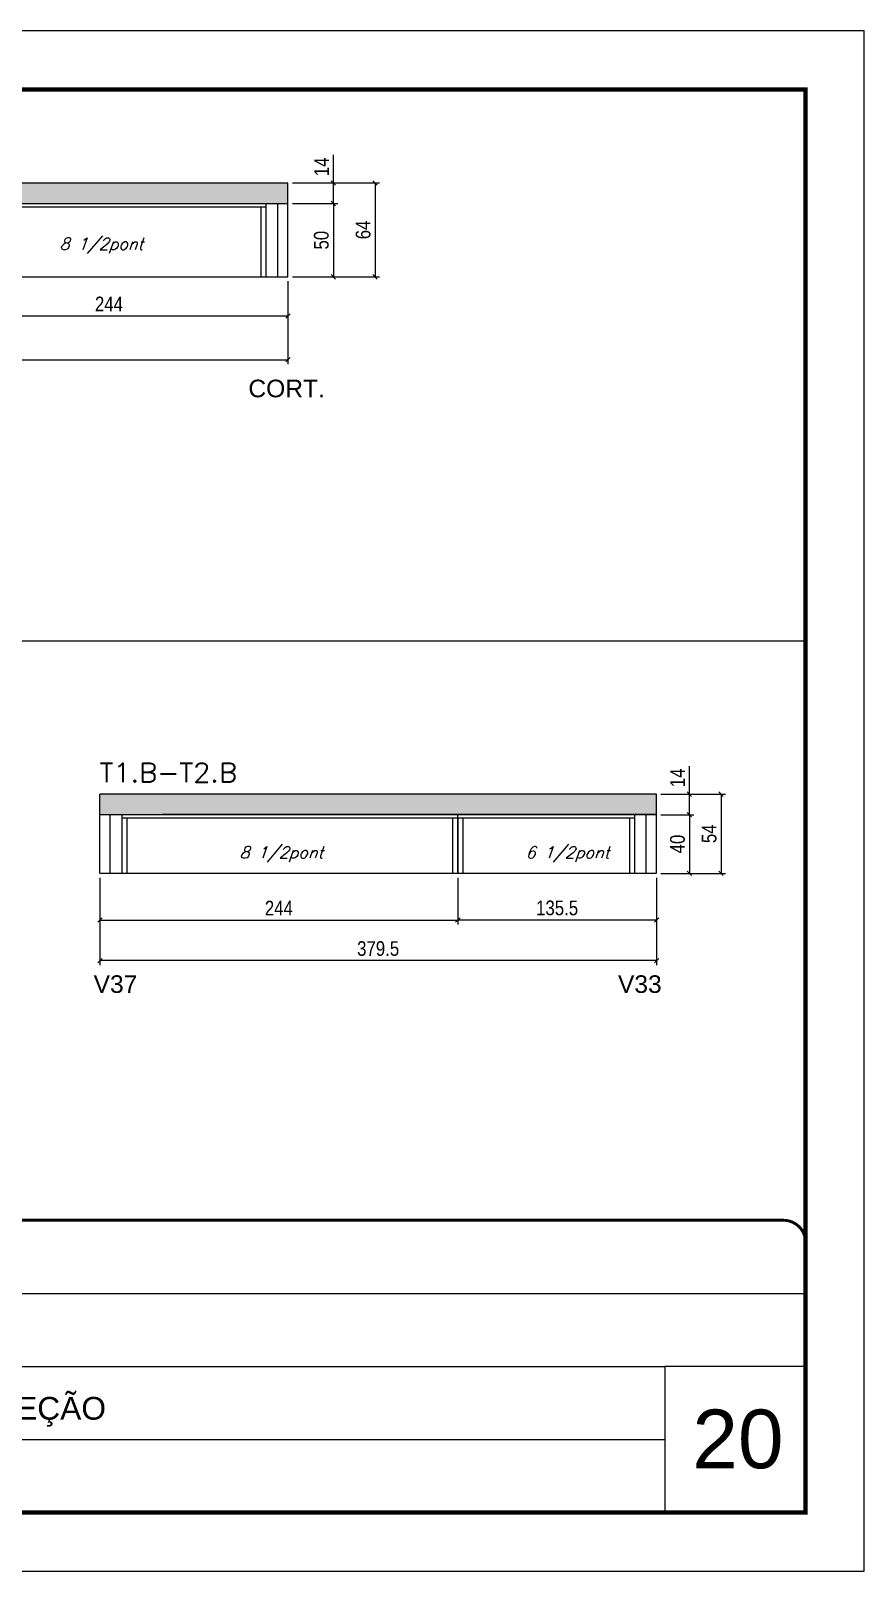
# Model space of a CAD drawing. Header units: millimetres. Extents: x 2921 to 9246, y 316 to 11751.
# Drawn here: x 8593 to 9161, y 4910 to 5960 of the extents above; entities that cross this region are included whole.
import ezdxf

# ---------------------------------------------------------------- set-up
doc = ezdxf.new("R2010")
doc.units = ezdxf.units.MM
doc.linetypes.add('CONTINUO', pattern=[0])
doc.linetypes.add('DASHED', pattern=[0.75, 0.5, -0.25])
for name, color, linetype in [('1', 3, 'Continuous'), ('5', 5, 'Continuous'), ('8', 8, 'Continuous'), ('COTA', 241, 'Continuous'), ('Painéis', 200, 'Continuous'), ('SARR_2.2x7', 40, 'Continuous'), ('SARR_3.5x7', 81, 'Continuous'), ('texto', 7, 'Continuous')]:
    doc.layers.add(name, color=color, linetype=linetype)
for name, color, linetype, lineweight in [('CARIMBO', 255, 'Continuous', 9), ('Folhas', 255, 'Continuous', 9), ('SARRAFO DE PRESSAO', 251, 'DASHED', 9), ('Texto Seção', 7, 'Continuous', 15)]:
    doc.layers.add(name, color=color, linetype=linetype, lineweight=lineweight)
doc.styles.add('arial', font='arial.ttf')
doc.styles.add('COTA TECNICA', font='techl___.ttf', dxfattribs={"height": 10})
doc.styles.add('COTA TECNICA-50', font='techl___.ttf', dxfattribs={"height": 10})
doc.styles.add('REGUA-120', font='ROMANS.shx', dxfattribs={"height": 15})
doc.styles.add('Romans', font='romans.shx')
doc.styles.get("Standard").update_dxf_attribs({"font": 'arial.ttf'})
doc.dimstyles.new('COTA PAINEL-50', dxfattribs={"dimtxt": 10, "dimasz": 3, "dimexe": 3, "dimexo": 3, "dimgap": 3, "dimtad": 1, "dimdec": 1, "dimzin": 12, "dimdsep": 46, "dimtxsty": 'COTA TECNICA-50', "dimblk1": 'OBLIQUE', "dimblk2": 'OBLIQUE', "dimsah": 1, "dimcen": 0.9, "dimclrd": 4, "dimclre": 4, "dimclrt": 240, "dimadec": 1, "dimazin": 3, "dimtfac": 1, "dimtdec": 1, "dimtmove": 0, "dimatfit": 3, "dimfxl": 1, "dimtolj": 1, "dimtzin": 12, "dimarcsym": 0})
doc.dimstyles.new('PAINEL', dxfattribs={"dimtxt": 10, "dimasz": 3, "dimexe": 3, "dimexo": 3, "dimgap": 3, "dimtad": 1, "dimdec": 1, "dimzin": 12, "dimdsep": 46, "dimtxsty": 'COTA TECNICA', "dimblk1": 'OBLIQUE', "dimblk2": 'OBLIQUE', "dimsah": 1, "dimcen": 0.9, "dimclrd": 4, "dimclre": 4, "dimclrt": 240, "dimadec": 1, "dimazin": 3, "dimtfac": 1, "dimtdec": 1, "dimtmove": 0, "dimatfit": 3, "dimfxl": 1, "dimtolj": 1, "dimtzin": 12, "dimarcsym": 0})

# ---------------------------------------------------------------- blocks, each defined once
blk = doc.blocks.new('9999999999')
at = {"color": 30, "linetype": 'CONTINUO'}
for p, q in [((98564.6, 34379.6), (99584, 34379.6)), ((98564.6, 34329.8), (99488, 34329.8)), ((99584, 34329.8), (99488, 34329.8)), ((99488, 34329.8), (99488, 34230.2)), ((98564.6, 34280), (99488, 34280))]:
    blk.add_line(p, q, dxfattribs=at)
at = {"color": 30, "linetype": 'CONTINUO', "const_width": 2}
blk.add_lwpolyline([(99584, 34230.2), (99584, 34414.4, 0.414214), (99569, 34429.4), (98229, 34429.4, 0.414214), (98214, 34414.4), (98214, 34245.2, 0.414214), (98229, 34230.2), (99584, 34230.2)], format="xyb", dxfattribs=at)
at = {"layer": 'Folhas'}
blk.add_lwpolyline([(98139, 34190.2), (99624, 34190.2), (99624, 35240.2), (98139, 35240.2)], close=True, dxfattribs=at)
at = {"layer": 'Folhas', "color": 30, "const_width": 3}
blk.add_lwpolyline([(98214, 34230.2), (99584, 34230.2), (99584, 35200.2), (98214, 35200.2)], close=True, dxfattribs=at)
at = {"color": 7, "linetype": 'Continuous', "ltscale": 5, "style": 'arial'}
blk.add_text('1° SUBSOLO - PROJEÇÃO', height=15.483, dxfattribs=at).set_placement((98837.7, 34293.5))
blk = doc.blocks.new('_Oblique')
at = {"layer": '1', "color": 0, "lineweight": -2}
blk.add_line((-0.5, -0.5), (0.5, 0.5), dxfattribs=at)
blk = doc.blocks.new('*D150')
at = {"layer": 'COTA', "color": 4, "linetype": 'ByBlock', "lineweight": -2, "transparency": 16777216}
for p, q in [((8640.1, 5382.9), (8640.1, 5351.1)), ((8884.1, 5382.9), (8884.1, 5351.1)), ((8640.1, 5354.1), (8884.1, 5354.1))]:
    blk.add_line(p, q, dxfattribs=at)
at = {"layer": 'Defpoints', "color": 0, "linetype": 'ByBlock', "transparency": 16777216}
for p in [(8640.1, 5385.9), (8884.1, 5385.9), (8884.1, 5354.1)]:
    blk.add_point(p, dxfattribs=at)
at = {"layer": 'COTA', "color": 4, "linetype": 'ByBlock', "lineweight": -2, "transparency": 16777216, "xscale": 3, "yscale": 3, "zscale": 3, "rotation": 180}
blk.add_blockref('_Oblique', (8640.1, 5354.1), dxfattribs=at)
at = {"layer": 'COTA', "color": 4, "linetype": 'ByBlock', "lineweight": -2, "transparency": 16777216, "xscale": 3, "yscale": 3, "zscale": 3}
blk.add_blockref('_Oblique', (8884.1, 5354.1), dxfattribs=at)
at = {"layer": 'COTA', "color": 240, "linetype": 'ByBlock', "transparency": 16777216, "insert": (8762.1, 5362.2), "char_height": 10, "width": 165.595, "attachment_point": 5, "style": 'COTA TECNICA'}
blk.add_mtext('\\A1;244 ', dxfattribs=at)
blk = doc.blocks.new('*D151')
at = {"layer": 'COTA', "color": 4, "lineweight": -2, "transparency": 16777216}
for p, q in [((8884.1, 5382.9), (8884.1, 5351.1)), ((9019.6, 5382.9), (9019.6, 5351.1)), ((9019.6, 5354.1), (8884.1, 5354.1))]:
    blk.add_line(p, q, dxfattribs=at)
at = {"layer": 'Defpoints', "color": 0, "transparency": 16777216}
for p in [(8884.1, 5385.9), (9019.6, 5385.9), (8884.1, 5354.1)]:
    blk.add_point(p, dxfattribs=at)
at = {"layer": 'COTA', "color": 4, "lineweight": -2, "transparency": 16777216, "xscale": 3, "yscale": 3, "zscale": 3, "rotation": 180}
blk.add_blockref('_Oblique', (8884.1, 5354.1), dxfattribs=at)
at = {"layer": 'COTA', "color": 4, "lineweight": -2, "transparency": 16777216, "xscale": 3, "yscale": 3, "zscale": 3}
blk.add_blockref('_Oblique', (9019.6, 5354.1), dxfattribs=at)
at = {"layer": 'COTA', "color": 240, "transparency": 16777216, "insert": (8951.8, 5362.3), "char_height": 10, "attachment_point": 5, "style": 'COTA TECNICA'}
blk.add_mtext('\\A1;135.5', dxfattribs=at)
blk = doc.blocks.new('*D152')
at = {"layer": 'Defpoints', "color": 0, "transparency": 16777216}
for p in [(9019.6, 5385.9), (8640.1, 5354.1), (8640.1, 5326.4)]:
    blk.add_point(p, dxfattribs=at)
at = {"layer": 'Painéis', "color": 4, "lineweight": -2, "transparency": 16777216}
for p, q in [((9019.6, 5382.9), (9019.6, 5323.4)), ((8640.1, 5351.1), (8640.1, 5323.4)), ((9019.6, 5326.4), (8640.1, 5326.4))]:
    blk.add_line(p, q, dxfattribs=at)
at = {"layer": 'Painéis', "color": 4, "lineweight": -2, "transparency": 16777216, "xscale": 3, "yscale": 3, "zscale": 3, "rotation": 180}
blk.add_blockref('_Oblique', (8640.1, 5326.4), dxfattribs=at)
at = {"layer": 'Painéis', "color": 4, "lineweight": -2, "transparency": 16777216, "xscale": 3, "yscale": 3, "zscale": 3}
blk.add_blockref('_Oblique', (9019.6, 5326.4), dxfattribs=at)
at = {"layer": 'Painéis', "color": 240, "lineweight": 5, "transparency": 16777216, "insert": (8829.8, 5334.6), "char_height": 10, "attachment_point": 5, "style": 'COTA TECNICA'}
blk.add_mtext('\\A1;379.5', dxfattribs=at)
blk = doc.blocks.new('*D153')
at = {"layer": 'COTA', "color": 4, "lineweight": -2, "transparency": 16777216}
for p, q in [((9022.6, 5425.9), (9045, 5425.9)), ((9042, 5425.9), (9042, 5385.9)), ((9022.6, 5385.9), (9045, 5385.9))]:
    blk.add_line(p, q, dxfattribs=at)
at = {"layer": 'Defpoints', "color": 0, "transparency": 16777216}
for p in [(9019.6, 5425.9), (9019.6, 5385.9), (9042, 5385.9)]:
    blk.add_point(p, dxfattribs=at)
at = {"layer": 'COTA', "color": 4, "lineweight": -2, "transparency": 16777216, "xscale": 3, "yscale": 3, "zscale": 3}
for p, rotation in [((9042, 5425.9), 90), ((9042, 5385.9), 270)]:
    blk.add_blockref('_Oblique', p, dxfattribs=dict(at, rotation=rotation))
at = {"layer": 'COTA', "color": 240, "transparency": 16777216, "insert": (9033.9, 5405.9), "char_height": 10, "attachment_point": 5, "rotation": 90, "style": 'COTA TECNICA-50'}
blk.add_mtext('\\A1;40', dxfattribs=at)
blk = doc.blocks.new('*D154')
at = {"layer": 'COTA', "color": 4, "lineweight": -2, "transparency": 16777216}
for p, q in [((9042, 5439.9), (9042, 5459)), ((9022.6, 5439.9), (9045, 5439.9)), ((9042, 5425.9), (9042, 5439.9)), ((9022.6, 5425.9), (9045, 5425.9))]:
    blk.add_line(p, q, dxfattribs=at)
at = {"layer": 'Defpoints', "color": 0, "transparency": 16777216}
for p in [(9019.6, 5439.9), (9042, 5439.9), (9019.6, 5425.9)]:
    blk.add_point(p, dxfattribs=at)
at = {"layer": 'COTA', "color": 4, "lineweight": -2, "transparency": 16777216, "xscale": 3, "yscale": 3, "zscale": 3}
for p, rotation in [((9042, 5439.9), 90), ((9042, 5425.9), 270)]:
    blk.add_blockref('_Oblique', p, dxfattribs=dict(at, rotation=rotation))
at = {"layer": 'COTA', "color": 240, "transparency": 16777216, "insert": (9033.9, 5451), "char_height": 10, "attachment_point": 5, "rotation": 90, "style": 'COTA TECNICA-50'}
blk.add_mtext('\\A1;14', dxfattribs=at)
blk = doc.blocks.new('*D155')
at = {"layer": 'COTA', "color": 4, "lineweight": -2, "transparency": 16777216}
for p, q in [((9022.6, 5439.9), (9066.6, 5439.9)), ((9063.6, 5439.9), (9063.6, 5385.9)), ((9022.6, 5385.9), (9066.6, 5385.9))]:
    blk.add_line(p, q, dxfattribs=at)
at = {"layer": 'Defpoints', "color": 0, "transparency": 16777216}
for p in [(9019.6, 5439.9), (9019.6, 5385.9), (9063.6, 5385.9)]:
    blk.add_point(p, dxfattribs=at)
at = {"layer": 'COTA', "color": 4, "lineweight": -2, "transparency": 16777216, "xscale": 3, "yscale": 3, "zscale": 3}
for p, rotation in [((9063.6, 5439.9), 90), ((9063.6, 5385.9), 270)]:
    blk.add_blockref('_Oblique', p, dxfattribs=dict(at, rotation=rotation))
at = {"layer": 'COTA', "color": 240, "transparency": 16777216, "insert": (9055.5, 5412.9), "char_height": 10, "attachment_point": 5, "rotation": 90, "style": 'COTA TECNICA-50'}
blk.add_mtext('\\A1;54', dxfattribs=at)
blk = doc.blocks.new('*D218')
at = {"layer": 'COTA', "color": 4, "linetype": 'ByBlock', "lineweight": -2, "transparency": 16777216}
for p, q in [((8524.3, 5789.5), (8524.3, 5762.9)), ((8768.3, 5789.5), (8768.3, 5762.9)), ((8524.3, 5765.9), (8768.3, 5765.9))]:
    blk.add_line(p, q, dxfattribs=at)
at = {"layer": 'Defpoints', "color": 0, "linetype": 'ByBlock', "transparency": 16777216}
for p in [(8524.3, 5792.5), (8768.3, 5792.5), (8768.3, 5765.9)]:
    blk.add_point(p, dxfattribs=at)
at = {"layer": 'COTA', "color": 4, "linetype": 'ByBlock', "lineweight": -2, "transparency": 16777216, "xscale": 3, "yscale": 3, "zscale": 3, "rotation": 180}
blk.add_blockref('_Oblique', (8524.3, 5765.9), dxfattribs=at)
at = {"layer": 'COTA', "color": 4, "linetype": 'ByBlock', "lineweight": -2, "transparency": 16777216, "xscale": 3, "yscale": 3, "zscale": 3}
blk.add_blockref('_Oblique', (8768.3, 5765.9), dxfattribs=at)
at = {"layer": 'COTA', "color": 240, "linetype": 'ByBlock', "transparency": 16777216, "insert": (8646.3, 5774), "char_height": 10, "width": 210.731, "attachment_point": 5, "style": 'COTA TECNICA'}
blk.add_mtext('\\A1;244', dxfattribs=at)
blk = doc.blocks.new('*D928')
at = {"layer": 'COTA', "color": 4, "linetype": 'ByBlock', "lineweight": -2, "transparency": 16777216}
for p, q in [((8220.3, 5789.5), (8220.3, 5733)), ((8768.3, 5789.5), (8768.3, 5733)), ((8220.3, 5736), (8768.3, 5736))]:
    blk.add_line(p, q, dxfattribs=at)
at = {"layer": 'Defpoints', "color": 0, "linetype": 'ByBlock', "transparency": 16777216}
for p in [(8220.3, 5792.5), (8768.3, 5792.5), (8768.3, 5736)]:
    blk.add_point(p, dxfattribs=at)
at = {"layer": 'COTA', "color": 4, "linetype": 'ByBlock', "lineweight": -2, "transparency": 16777216, "xscale": 3, "yscale": 3, "zscale": 3, "rotation": 180}
blk.add_blockref('_Oblique', (8220.3, 5736), dxfattribs=at)
at = {"layer": 'COTA', "color": 4, "linetype": 'ByBlock', "lineweight": -2, "transparency": 16777216, "xscale": 3, "yscale": 3, "zscale": 3}
blk.add_blockref('_Oblique', (8768.3, 5736), dxfattribs=at)
at = {"layer": 'COTA', "color": 240, "linetype": 'ByBlock', "transparency": 16777216, "insert": (8494.3, 5744.2), "char_height": 10, "attachment_point": 5, "style": 'COTA TECNICA'}
blk.add_mtext('\\A1;548', dxfattribs=at)
blk = doc.blocks.new('*D220')
at = {"layer": 'Defpoints', "color": 0, "transparency": 16777216}
for p in [(8768.3, 5842.5), (8768.3, 5792.5), (8799.3, 5792.5)]:
    blk.add_point(p, dxfattribs=at)
at = {"layer": 'Painéis', "color": 4, "lineweight": -2, "transparency": 16777216}
for p, q in [((8771.3, 5842.5), (8802.3, 5842.5)), ((8799.3, 5842.5), (8799.3, 5792.5)), ((8771.3, 5792.5), (8802.3, 5792.5))]:
    blk.add_line(p, q, dxfattribs=at)
at = {"layer": 'Painéis', "color": 4, "lineweight": -2, "transparency": 16777216, "xscale": 3, "yscale": 3, "zscale": 3}
for p, rotation in [((8799.3, 5842.5), 90), ((8799.3, 5792.5), 270)]:
    blk.add_blockref('_Oblique', p, dxfattribs=dict(at, rotation=rotation))
at = {"layer": 'Painéis', "color": 240, "lineweight": 5, "transparency": 16777216, "insert": (8791.1, 5817.5), "char_height": 10, "attachment_point": 5, "rotation": 90, "style": 'COTA TECNICA'}
blk.add_mtext('\\A1;50', dxfattribs=at)
blk = doc.blocks.new('*D221')
at = {"layer": 'Defpoints', "color": 0, "transparency": 16777216}
for p in [(8768.3, 5856.5), (8799.3, 5856.5), (8768.3, 5842.5)]:
    blk.add_point(p, dxfattribs=at)
at = {"layer": 'Painéis', "color": 4, "lineweight": -2, "transparency": 16777216}
for p, q in [((8799.3, 5856.5), (8799.3, 5875.6)), ((8771.3, 5856.5), (8802.3, 5856.5)), ((8799.3, 5842.5), (8799.3, 5856.5)), ((8771.3, 5842.5), (8802.3, 5842.5))]:
    blk.add_line(p, q, dxfattribs=at)
at = {"layer": 'Painéis', "color": 4, "lineweight": -2, "transparency": 16777216, "xscale": 3, "yscale": 3, "zscale": 3}
for p, rotation in [((8799.3, 5856.5), 90), ((8799.3, 5842.5), 270)]:
    blk.add_blockref('_Oblique', p, dxfattribs=dict(at, rotation=rotation))
at = {"layer": 'Painéis', "color": 240, "lineweight": 5, "transparency": 16777216, "insert": (8791.2, 5867.5), "char_height": 10, "attachment_point": 5, "rotation": 90, "style": 'COTA TECNICA'}
blk.add_mtext('\\A1;14', dxfattribs=at)
blk = doc.blocks.new('*D222')
at = {"layer": 'Defpoints', "color": 0, "transparency": 16777216}
for p in [(8768.3, 5856.5), (8768.3, 5792.5), (8827.7, 5792.5)]:
    blk.add_point(p, dxfattribs=at)
at = {"layer": 'Painéis', "color": 4, "lineweight": -2, "transparency": 16777216}
for p, q in [((8771.3, 5856.5), (8830.7, 5856.5)), ((8827.7, 5856.5), (8827.7, 5792.5)), ((8771.3, 5792.5), (8830.7, 5792.5))]:
    blk.add_line(p, q, dxfattribs=at)
at = {"layer": 'Painéis', "color": 4, "lineweight": -2, "transparency": 16777216, "xscale": 3, "yscale": 3, "zscale": 3}
for p, rotation in [((8827.7, 5856.5), 90), ((8827.7, 5792.5), 270)]:
    blk.add_blockref('_Oblique', p, dxfattribs=dict(at, rotation=rotation))
at = {"layer": 'Painéis', "color": 240, "lineweight": 5, "transparency": 16777216, "insert": (8819.6, 5824.5), "char_height": 10, "attachment_point": 5, "rotation": 90, "style": 'COTA TECNICA'}
blk.add_mtext('\\A1;64', dxfattribs=at)

msp = doc.modelspace()

# ---------------------------------------------------------------- hatches: boundary and pattern name
at = {"layer": 'COTA', "linetype": 'ByBlock'}
h = msp.add_hatch(dxfattribs=at)
h.set_pattern_fill('AR-CONC', color=256, scale=0.03)
h.set_pattern_definition([(50, (-123489.1447, -28041.4907), (5.46554007, -0.47817257), [0.5715, -6.2865]), (355, (-123489.145, -28041.4907), (-1.05730264, 5.73170536), [0.4572, -5.02921753]), (100.4514447, (-123488.6893, -28041.5305), (4.40823741, 5.25353256), [0.48570026, -5.34270734]), (46.1842, (-123489.145, -28039.967), (8.13237123, -1.26126984), [0.85725, -9.42975]), (96.6355576, (-123488.467, -28040.072), (7.122124, 7.42278374), [0.7285507, -8.01406824]), (351.184151, (-123489.145, -28039.967), (7.122124, 7.42278374), [0.685799, -7.54379196]), (21, (-123488.3827, -28040.3477), (4.54843174, -3.06795595), [0.5715, -6.2865]), (326, (-123488.383, -28040.3477), (1.85406085, 5.52563898), [0.4572, -5.0292]), (71.451445, (-123488.0037, -28040.6034), (6.40249258, 2.45768307), [0.48570026, -5.34269813]), (37.5, (-123489.1447, -28041.4907), (0.092658098, 2.536651166), [0, -4.96824, 0, -5.1054, 0, -5.04825]), (7.5, (-123489.1447, -28041.4907), (2.004589875, 3.005417245), [0, -2.91084, 0, -4.85394, 0, -1.92405]), (327.5, (-123490.844, -28041.4907), (4.067717855, -0.17186232), [0, -1.905, 0, -5.9436, 0, -7.8867]), (317.5, (-123491.606, -28041.4907), (4.44387544, 0.76279473), [0, -2.4765, 0, -3.94716, 0, -5.6007])])
h.paths.add_polyline_path([(8220.32, 5856.46), (8220.32, 5842.46), (8768.12, 5842.46), (8768.12, 5856.46)])
h = msp.add_hatch(dxfattribs=at)
h.set_pattern_fill('AR-CONC', color=256, scale=0.03)
h.set_pattern_definition([(50, (6506.3553, -11115.901), (5.4655401, -0.4781726), [0.5715, -6.2865]), (355, (6506.3553, -11115.901), (-1.0573026, 5.7317054), [0.4572, -5.0292175]), (100.451445, (6506.811, -11115.941), (4.4082374, 5.2535326), [0.4857003, -5.3427073]), (46.1842, (6506.355, -11114.377), (8.1323712, -1.2612698), [0.85725, -9.42975]), (96.63556, (6507.033, -11114.482), (7.122124, 7.4227837), [0.7285507, -8.0140682]), (351.18415, (6506.355, -11114.377), (7.122124, 7.4227837), [0.685799, -7.543792]), (21, (6507.1173, -11114.758), (4.5484317, -3.067956), [0.5715, -6.2865]), (326, (6507.1173, -11114.758), (1.8540609, 5.525639), [0.4572, -5.0292]), (71.451445, (6507.4964, -11115.014), (6.4024926, 2.457683), [0.4857003, -5.3426981]), (37.5, (6506.3553, -11115.9011), (0.0926581, 2.53665117), [0, -4.96824, 0, -5.1054, 0, -5.04825]), (7.5, (6506.3553, -11115.901), (2.00458988, 3.00541724), [0, -2.91084, 0, -4.85394, 0, -1.92405]), (327.5, (6504.656, -11115.9011), (4.06771786, -0.17186232), [0, -1.905, 0, -5.9436, 0, -7.8867]), (317.5, (6503.894, -11115.901), (4.44387544, 0.7627947), [0, -2.4765, 0, -3.94716, 0, -5.6007])])
h.paths.add_polyline_path([(8640.07, 5439.93), (8640.07, 5425.93), (9019.57, 5425.93), (9019.57, 5439.93)])

# ---------------------------------------------------------------- linework, layer by layer
at = {"layer": '8', "linetype": 'ByBlock'}
msp.add_line((7751.13, 5544.35), (9121.13, 5544.35), dxfattribs=at)
at = {"layer": 'COTA', "linetype": 'ByBlock'}
for p, q in [((8768.32, 5856.46), (8220.32, 5856.46)), ((8768.32, 5842.46), (8768.32, 5856.46)), ((9019.57, 5439.93), (8640.07, 5439.93)), ((8640.07, 5425.93), (8640.07, 5439.93)), ((9019.57, 5425.93), (9019.57, 5439.93))]:
    msp.add_line(p, q, dxfattribs=at)
at = {"layer": 'Painéis', "linetype": 'ByBlock'}
for p, q in [((8220.32, 5842.46), (8768.32, 5842.46)), ((8768.32, 5792.46), (8768.32, 5842.46)), ((8220.32, 5792.46), (8768.32, 5792.46)), ((8640.07, 5425.93), (9019.57, 5425.93)), ((8640.07, 5385.93), (8640.07, 5425.93)), ((9019.57, 5425.93), (8682.57, 5425.93)), ((8884.07, 5385.93), (8884.07, 5425.93)), ((8640.07, 5385.93), (9019.57, 5385.93))]:
    msp.add_line(p, q, dxfattribs=at)
at = {"layer": 'Painéis'}
msp.add_line((9019.57, 5385.93), (9019.57, 5425.93), dxfattribs=at)
at = {"layer": 'SARR_2.2x7', "linetype": 'Continuous'}
for p, q in [((8524.32, 5840.26), (8753.32, 5840.26)), ((8761.32, 5792.46), (8761.32, 5842.46)), ((8647.07, 5385.93), (8647.07, 5425.93)), ((8655.07, 5423.73), (8884.07, 5423.73)), ((8884.07, 5423.73), (9004.57, 5423.73)), ((9012.57, 5385.93), (9012.57, 5425.93))]:
    msp.add_line(p, q, dxfattribs=at)
at = {"layer": 'SARR_3.5x7'}
for p, q in [((8749.82, 5840.26), (8749.82, 5792.46)), ((8753.32, 5842.46), (8753.32, 5792.46)), ((8749.82, 5792.46), (8753.32, 5792.46)), ((8655.07, 5425.93), (8655.07, 5385.93)), ((8658.57, 5423.73), (8658.57, 5385.93)), ((8880.57, 5423.73), (8880.57, 5385.93)), ((8884.07, 5423.73), (8884.07, 5385.93)), ((8887.57, 5423.73), (8887.57, 5385.93)), ((9001.07, 5423.73), (9001.07, 5385.93)), ((9004.57, 5425.93), (9004.57, 5385.93)), ((8655.07, 5385.93), (8658.57, 5385.93)), ((8880.57, 5385.93), (8884.07, 5385.93)), ((8884.07, 5385.93), (8887.57, 5385.93))]:
    msp.add_line(p, q, dxfattribs=at)

# ---------------------------------------------------------------- block references
at = {"layer": 'SARRAFO DE PRESSAO', "color": 6, "linetype": 'ByBlock'}
msp.add_blockref('9999999999', (-90462.85, -29279.98), dxfattribs=at)

# ---------------------------------------------------------------- texts
at = {"layer": '5', "linetype": 'Continuous'}
for s, p in [('CORT.', (8741.34, 5710.42)), ('V37', (8635.84, 5304.42)), ('V33', (8993.28, 5304.42))]:
    msp.add_text(s, height=12, rotation=0.00004, dxfattribs=at).set_placement(p)
at = {"layer": 'CARIMBO', "style": 'arial'}
msp.add_text('20', height=40, dxfattribs=at).set_placement((9043.99, 4980.37))
at = {"layer": 'texto', "color": 2, "char_height": 8, "attachment_point": 5, "style": 'Romans'}
for s, insert in [('{\\Q19;\\C256;8 1/2pont}', (8641.1, 5813.68)), ('{\\Q19;\\C256;8 1/2pont}', (8763.76, 5398.84)), ('{\\Q19;\\C256;6 1/2pont}', (8958.86, 5398.84))]:
    msp.add_mtext(s, dxfattribs=dict(at, insert=insert))
at = {"layer": 'Texto Seção', "style": 'REGUA-120', "width": 1.05}
msp.add_text('T1.B-T2.B', height=13, dxfattribs=at).set_placement((8639.95, 5448.11))

# ---------------------------------------------------------------- dimensions: what is measured, and where the dimension line sits
at = {"layer": 'COTA', "linetype": 'ByBlock'}
dim = msp.add_linear_dim(base=(8768.32, 5736.04), p1=(8220.32, 5792.46), p2=(8768.32, 5792.46), dimstyle='PAINEL', dxfattribs=at)
dim.commit()
dim.dimension.update_dxf_attribs({"geometry": '*D928', "text_midpoint": (8494.32, 5744.17)})
dim = msp.add_linear_dim(base=(8768.32, 5765.92), p1=(8524.32, 5792.46), p2=(8768.32, 5792.46), dimstyle='PAINEL', override={"dimtmove": 1}, dxfattribs=at)
dim.commit()
dim.dimension.update_dxf_attribs({"geometry": '*D218', "text_midpoint": (8646.32, 5774)})
at = {"layer": 'COTA'}
for base, p1, p2, picture, middle in [((9042, 5439.93), (9019.57, 5425.93), (9019.57, 5439.93), '*D154', (9033.93, 5450.99)), ((9063.62, 5385.93), (9019.57, 5439.93), (9019.57, 5385.93), '*D155', (9055.51, 5412.93)), ((9042, 5385.93), (9019.57, 5425.93), (9019.57, 5385.93), '*D153', (9033.9, 5405.93))]:
    dim = msp.add_linear_dim(base=base, p1=p1, p2=p2, angle=90, dimstyle='COTA PAINEL-50', dxfattribs=at)
    dim.commit()
    dim.dimension.update_dxf_attribs({"geometry": picture, "text_midpoint": middle})
at = {"layer": 'COTA', "linetype": 'ByBlock'}
dim = msp.add_linear_dim(base=(8884.07, 5354.11), p1=(8640.07, 5385.93), p2=(8884.07, 5385.93), text='<> ', dimstyle='PAINEL', dxfattribs=at)
dim.commit()
dim.dimension.update_dxf_attribs({"geometry": '*D150', "text_midpoint": (8762.07, 5354.11), "dimtype": 160})
at = {"layer": 'COTA'}
dim = msp.add_linear_dim(base=(8884.07, 5354.11), p1=(9019.57, 5385.93), p2=(8884.07, 5385.93), dimstyle='PAINEL', dxfattribs=at)
dim.commit()
dim.dimension.update_dxf_attribs({"geometry": '*D151', "text_midpoint": (8951.82, 5362.33)})
at = {"layer": 'Painéis', "lineweight": 5}
for base, p1, p2, angle, picture, middle in [((8799.26, 5856.46), (8768.32, 5842.46), (8768.32, 5856.46), 90, '*D221', (8791.19, 5867.52)), ((8827.68, 5792.46), (8768.32, 5856.46), (8768.32, 5792.46), 90, '*D222', (8819.58, 5824.46)), ((8799.26, 5792.46), (8768.32, 5842.46), (8768.32, 5792.46), 90, '*D220', (8791.15, 5817.46)), ((8640.07, 5326.39), (9019.57, 5385.93), (8640.07, 5354.11), 180, '*D152', (8829.82, 5334.64))]:
    dim = msp.add_linear_dim(base=base, p1=p1, p2=p2, angle=angle, dimstyle='PAINEL', dxfattribs=at)
    dim.commit()
    dim.dimension.update_dxf_attribs({"geometry": picture, "text_midpoint": middle})

doc.saveas('drawing.dxf')
